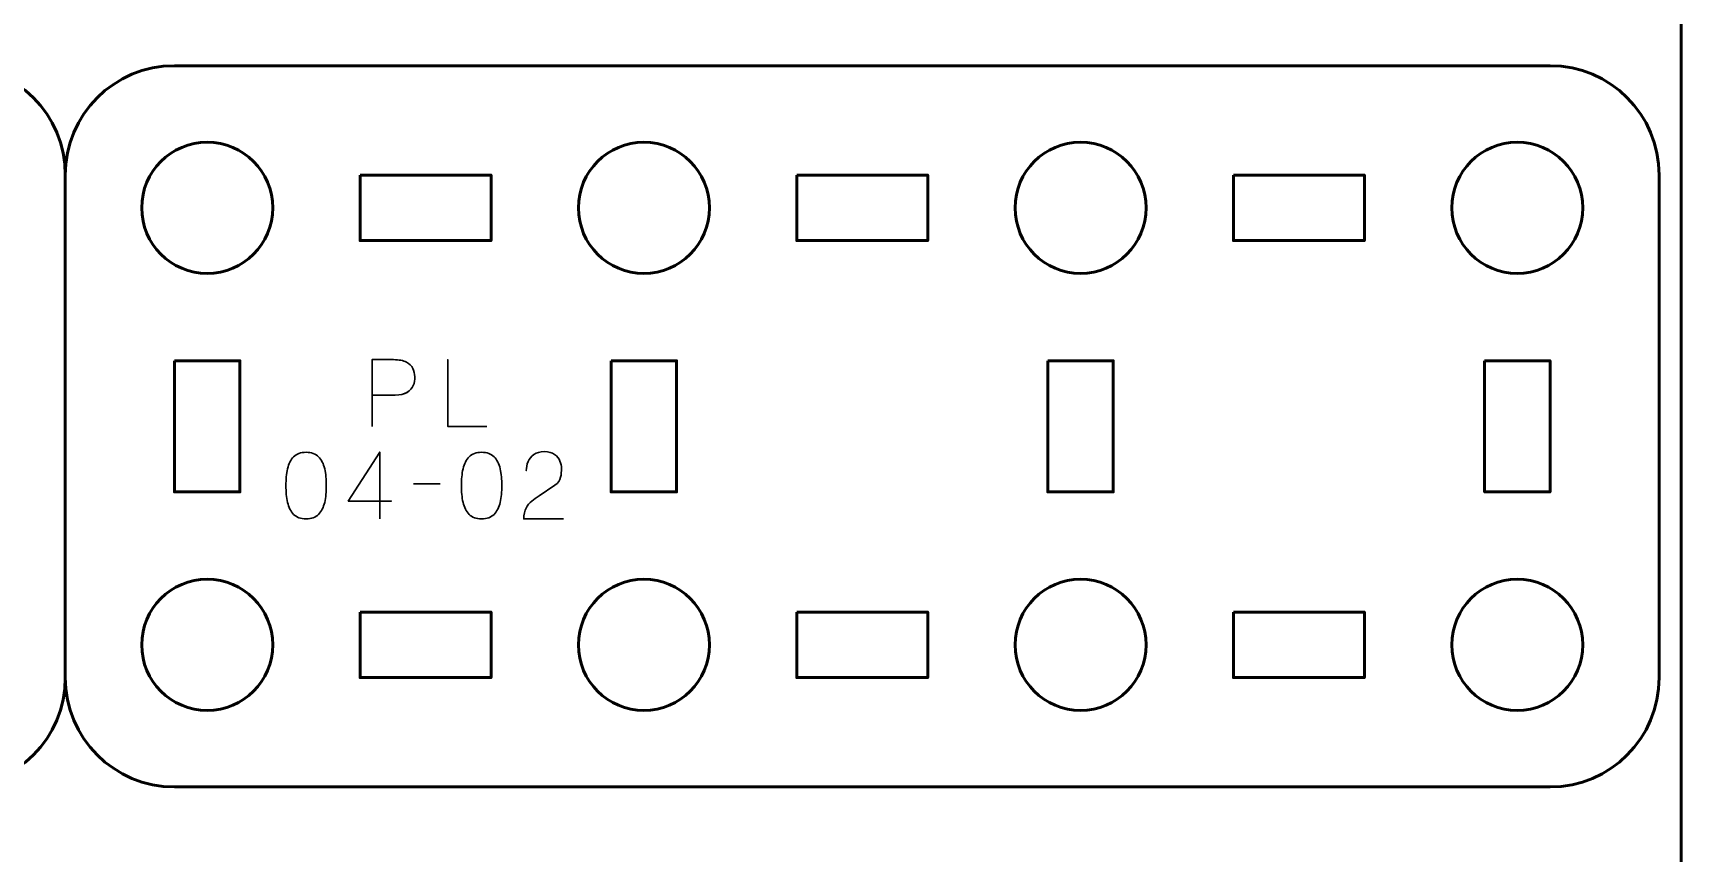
# Model space of a CAD drawing. Header units: centimetres. Extents: x -17.9 to -3.1, y -25.3 to -4.3.
# Drawn here: x -10.65 to -3.1, y -19.35 to -15.6 of the extents above; entities that cross this region are included whole.
import ezdxf

# ---------------------------------------------------------------- set-up
doc = ezdxf.new("R2010")
doc.units = ezdxf.units.CM
doc.header["$MEASUREMENT"] = 0
doc.layers.add('Layer 1', color=7, linetype='Continuous')

msp = doc.modelspace()

# ---------------------------------------------------------------- linework, layer by layer
at = {"layer": 'Layer 1', "color": 22, "lineweight": 53}
msp.add_open_spline([(-17.90003, -24.8499), (-17.90003, -24.8499), (-17.90003, -4.84994), (-17.90003, -4.84994), (-17.90003, -4.84994), (-17.90003, -4.57297), (-17.67694, -4.34998), (-17.39994, -4.34998), (-17.39994, -4.34998), (-17.39994, -4.34998), (-3.60007, -4.34998), (-3.60007, -4.34998), (-3.60007, -4.34998), (-3.32293, -4.34998), (-3.09997, -4.57297), (-3.09997, -4.84994), (-3.09997, -4.84994), (-3.09997, -4.84994), (-3.09997, -24.8499), (-3.09997, -24.8499), (-3.09997, -24.8499), (-3.09997, -25.1269), (-3.32293, -25.34999), (-3.60007, -25.34999), (-3.60007, -25.34999), (-3.60007, -25.34999), (-17.39994, -25.34999), (-17.39994, -25.34999), (-17.39994, -25.34999), (-17.67694, -25.34999), (-17.90003, -25.1269), (-17.90003, -24.8499)], degree=3, knots=[0, 0, 0, 0, 0.125, 0.125, 0.125, 0.125, 0.25, 0.25, 0.25, 0.25, 0.375, 0.375, 0.375, 0.375, 0.5, 0.5, 0.5, 0.5, 0.625, 0.625, 0.625, 0.625, 0.75, 0.75, 0.75, 0.75, 0.875, 0.875, 0.875, 0.875, 1, 1, 1, 1], dxfattribs=at)
at = {"layer": 'Layer 1', "color": 2, "lineweight": 53}
for points, knots in [([(-17.29992, -15.75002), (-17.29992, -15.75002), (-10.99996, -15.75002), (-10.99996, -15.75002), (-10.99996, -15.75002), (-10.72299, -15.75002), (-10.5, -15.97312), (-10.5, -16.25012), (-10.5, -16.25012), (-10.5, -16.25012), (-10.5, -18.55004), (-10.5, -18.55004), (-10.5, -18.55004), (-10.5, -18.82705), (-10.72299, -19.05), (-10.99996, -19.05), (-10.99996, -19.05), (-10.99996, -19.05), (-17.29992, -19.05), (-17.29992, -19.05), (-17.29992, -19.05), (-17.57692, -19.05), (-17.80001, -18.82705), (-17.80001, -18.55004), (-17.80001, -18.55004), (-17.80001, -18.55004), (-17.80001, -16.25012), (-17.80001, -16.25012), (-17.80001, -16.25012), (-17.80001, -15.97312), (-17.57692, -15.75002), (-17.29992, -15.75002)], [0, 0, 0, 0, 0.125, 0.125, 0.125, 0.125, 0.25, 0.25, 0.25, 0.25, 0.375, 0.375, 0.375, 0.375, 0.5, 0.5, 0.5, 0.5, 0.625, 0.625, 0.625, 0.625, 0.75, 0.75, 0.75, 0.75, 0.875, 0.875, 0.875, 0.875, 1, 1, 1, 1]), ([(-10.50001, -16.25012), (-10.50001, -15.97312), (-10.27692, -15.75002), (-9.99992, -15.75002), (-9.99992, -15.75002), (-9.99992, -15.75002), (-3.69996, -15.75002), (-3.69996, -15.75002), (-3.69996, -15.75002), (-3.42299, -15.75002), (-3.2, -15.97312), (-3.2, -16.25012), (-3.2, -16.25012), (-3.2, -16.25012), (-3.2, -18.55004), (-3.2, -18.55004), (-3.2, -18.55004), (-3.2, -18.82705), (-3.42299, -19.05), (-3.69996, -19.05), (-3.69996, -19.05), (-3.69996, -19.05), (-9.99992, -19.05), (-9.99992, -19.05), (-9.99992, -19.05), (-10.27692, -19.05), (-10.50001, -18.82705), (-10.50001, -18.55004)], [0, 0, 0, 0, 0.1428571, 0.1428571, 0.1428571, 0.1428571, 0.2857143, 0.2857143, 0.2857143, 0.2857143, 0.4285714, 0.4285714, 0.4285714, 0.4285714, 0.5714286, 0.5714286, 0.5714286, 0.5714286, 0.7142857, 0.7142857, 0.7142857, 0.7142857, 0.8571429, 0.8571429, 0.8571429, 0.8571429, 1, 1, 1, 1])]:
    msp.add_open_spline(points, degree=3, knots=knots, dxfattribs=at)
at = {"layer": 'Layer 1', "lineweight": 53}
for points in [[(-9.54998, -16.40005), (-9.54998, -16.56582), (-9.68421, -16.70005), (-9.84999, -16.70005), (-9.84999, -16.70005), (-10.01565, -16.70005), (-10.14999, -16.56582), (-10.14999, -16.40005), (-10.14999, -16.40005), (-10.14999, -16.23439), (-10.01565, -16.10005), (-9.84999, -16.10005), (-9.84999, -16.10005), (-9.68421, -16.10005), (-9.54998, -16.23439), (-9.54998, -16.40005)], [(-7.54992, -16.40005), (-7.54992, -16.56582), (-7.68429, -16.70005), (-7.84992, -16.70005), (-7.84992, -16.70005), (-8.01569, -16.70005), (-8.14992, -16.56582), (-8.14992, -16.40005), (-8.14992, -16.40005), (-8.14992, -16.23439), (-8.01569, -16.10005), (-7.84992, -16.10005), (-7.84992, -16.10005), (-7.68429, -16.10005), (-7.54992, -16.23439), (-7.54992, -16.40005)], [(-5.55, -16.40005), (-5.55, -16.56582), (-5.68432, -16.70005), (-5.84999, -16.70005), (-5.84999, -16.70005), (-6.01562, -16.70005), (-6.14999, -16.56582), (-6.14999, -16.40005), (-6.14999, -16.40005), (-6.14999, -16.23439), (-6.01562, -16.10005), (-5.84999, -16.10005), (-5.84999, -16.10005), (-5.68432, -16.10005), (-5.55, -16.23439), (-5.55, -16.40005)], [(-3.55003, -16.40005), (-3.55003, -16.56582), (-3.68426, -16.70005), (-3.85003, -16.70005), (-3.85003, -16.70005), (-4.0157, -16.70005), (-4.15003, -16.56582), (-4.15003, -16.40005), (-4.15003, -16.40005), (-4.15003, -16.23439), (-4.0157, -16.10005), (-3.85003, -16.10005), (-3.85003, -16.10005), (-3.68426, -16.10005), (-3.55003, -16.23439), (-3.55003, -16.40005)], [(-9.14997, -16.25012), (-9.14997, -16.25012), (-8.54997, -16.25012), (-8.54997, -16.25012), (-8.54997, -16.25012), (-8.54997, -16.25012), (-8.54997, -16.55012), (-8.54997, -16.55012), (-8.54997, -16.55012), (-8.54997, -16.55012), (-9.14997, -16.55012), (-9.14997, -16.55012), (-9.14997, -16.55012), (-9.14997, -16.55012), (-9.14997, -16.25012), (-9.14997, -16.25012)], [(-7.15001, -16.25012), (-7.15001, -16.25012), (-6.55001, -16.25012), (-6.55001, -16.25012), (-6.55001, -16.25012), (-6.55001, -16.25012), (-6.55001, -16.55012), (-6.55001, -16.55012), (-6.55001, -16.55012), (-6.55001, -16.55012), (-7.15001, -16.55012), (-7.15001, -16.55012), (-7.15001, -16.55012), (-7.15001, -16.55012), (-7.15001, -16.25012), (-7.15001, -16.25012)], [(-5.14995, -16.25012), (-5.14995, -16.25012), (-4.54994, -16.25012), (-4.54994, -16.25012), (-4.54994, -16.25012), (-4.54994, -16.25012), (-4.54994, -16.55012), (-4.54994, -16.55012), (-4.54994, -16.55012), (-4.54994, -16.55012), (-5.14995, -16.55012), (-5.14995, -16.55012), (-5.14995, -16.55012), (-5.14995, -16.55012), (-5.14995, -16.25012), (-5.14995, -16.25012)], [(-9.99992, -17.10007), (-9.99992, -17.10007), (-9.69991, -17.10007), (-9.69991, -17.10007), (-9.69991, -17.10007), (-9.69991, -17.10007), (-9.69991, -17.70006), (-9.69991, -17.70006), (-9.69991, -17.70006), (-9.69991, -17.70006), (-9.99992, -17.70006), (-9.99992, -17.70006), (-9.99992, -17.70006), (-9.99992, -17.70006), (-9.99992, -17.10007), (-9.99992, -17.10007)], [(-7.99999, -17.10007), (-7.99999, -17.10007), (-7.69999, -17.10007), (-7.69999, -17.10007), (-7.69999, -17.10007), (-7.69999, -17.10007), (-7.69999, -17.70006), (-7.69999, -17.70006), (-7.69999, -17.70006), (-7.69999, -17.70006), (-7.99999, -17.70006), (-7.99999, -17.70006), (-7.99999, -17.70006), (-7.99999, -17.70006), (-7.99999, -17.10007), (-7.99999, -17.10007)], [(-6.00006, -17.10007), (-6.00006, -17.10007), (-5.70006, -17.10007), (-5.70006, -17.10007), (-5.70006, -17.10007), (-5.70006, -17.10007), (-5.70006, -17.70006), (-5.70006, -17.70006), (-5.70006, -17.70006), (-5.70006, -17.70006), (-6.00006, -17.70006), (-6.00006, -17.70006), (-6.00006, -17.70006), (-6.00006, -17.70006), (-6.00006, -17.10007), (-6.00006, -17.10007)], [(-3.99996, -17.10007), (-3.99996, -17.10007), (-3.69996, -17.10007), (-3.69996, -17.10007), (-3.69996, -17.10007), (-3.69996, -17.10007), (-3.69996, -17.70006), (-3.69996, -17.70006), (-3.69996, -17.70006), (-3.69996, -17.70006), (-3.99996, -17.70006), (-3.99996, -17.70006), (-3.99996, -17.70006), (-3.99996, -17.70006), (-3.99996, -17.10007), (-3.99996, -17.10007)], [(-9.54998, -18.40011), (-9.54998, -18.56574), (-9.68421, -18.70012), (-9.84999, -18.70012), (-9.84999, -18.70012), (-10.01565, -18.70012), (-10.14999, -18.56574), (-10.14999, -18.40011), (-10.14999, -18.40011), (-10.14999, -18.23434), (-10.01565, -18.10011), (-9.84999, -18.10011), (-9.84999, -18.10011), (-9.68421, -18.10011), (-9.54998, -18.23434), (-9.54998, -18.40011)], [(-7.54992, -18.40011), (-7.54992, -18.56574), (-7.68429, -18.70012), (-7.84992, -18.70012), (-7.84992, -18.70012), (-8.01569, -18.70012), (-8.14992, -18.56574), (-8.14992, -18.40011), (-8.14992, -18.40011), (-8.14992, -18.23434), (-8.01569, -18.10011), (-7.84992, -18.10011), (-7.84992, -18.10011), (-7.68429, -18.10011), (-7.54992, -18.23434), (-7.54992, -18.40011)], [(-5.55, -18.40011), (-5.55, -18.56574), (-5.68432, -18.70012), (-5.84999, -18.70012), (-5.84999, -18.70012), (-6.01562, -18.70012), (-6.14999, -18.56574), (-6.14999, -18.40011), (-6.14999, -18.40011), (-6.14999, -18.23434), (-6.01562, -18.10011), (-5.84999, -18.10011), (-5.84999, -18.10011), (-5.68432, -18.10011), (-5.55, -18.23434), (-5.55, -18.40011)], [(-3.55003, -18.40011), (-3.55003, -18.56574), (-3.68426, -18.70012), (-3.85003, -18.70012), (-3.85003, -18.70012), (-4.0157, -18.70012), (-4.15003, -18.56574), (-4.15003, -18.40011), (-4.15003, -18.40011), (-4.15003, -18.23434), (-4.0157, -18.10011), (-3.85003, -18.10011), (-3.85003, -18.10011), (-3.68426, -18.10011), (-3.55003, -18.23434), (-3.55003, -18.40011)], [(-9.14997, -18.25004), (-9.14997, -18.25004), (-8.54997, -18.25004), (-8.54997, -18.25004), (-8.54997, -18.25004), (-8.54997, -18.25004), (-8.54997, -18.55004), (-8.54997, -18.55004), (-8.54997, -18.55004), (-8.54997, -18.55004), (-9.14997, -18.55004), (-9.14997, -18.55004), (-9.14997, -18.55004), (-9.14997, -18.55004), (-9.14997, -18.25004), (-9.14997, -18.25004)], [(-7.15001, -18.25004), (-7.15001, -18.25004), (-6.55001, -18.25004), (-6.55001, -18.25004), (-6.55001, -18.25004), (-6.55001, -18.25004), (-6.55001, -18.55004), (-6.55001, -18.55004), (-6.55001, -18.55004), (-6.55001, -18.55004), (-7.15001, -18.55004), (-7.15001, -18.55004), (-7.15001, -18.55004), (-7.15001, -18.55004), (-7.15001, -18.25004), (-7.15001, -18.25004)], [(-5.14995, -18.25004), (-5.14995, -18.25004), (-4.54994, -18.25004), (-4.54994, -18.25004), (-4.54994, -18.25004), (-4.54994, -18.25004), (-4.54994, -18.55004), (-4.54994, -18.55004), (-4.54994, -18.55004), (-4.54994, -18.55004), (-5.14995, -18.55004), (-5.14995, -18.55004), (-5.14995, -18.55004), (-5.14995, -18.55004), (-5.14995, -18.25004), (-5.14995, -18.25004)]]:
    msp.add_open_spline(points, degree=3, knots=[0, 0, 0, 0, 0.25, 0.25, 0.25, 0.25, 0.5, 0.5, 0.5, 0.5, 0.75, 0.75, 0.75, 0.75, 1, 1, 1, 1], dxfattribs=at)
at = {"layer": 'Layer 1', "color": 40, "lineweight": 30}
for points, knots in [([(-9.09455, -17.40006), (-9.09455, -17.40006), (-9.09455, -17.09485), (-9.09455, -17.09485), (-9.09455, -17.09485), (-9.09455, -17.09485), (-8.99725, -17.09485), (-8.99725, -17.09485), (-8.99725, -17.09485), (-8.97164, -17.09513), (-8.95164, -17.09883), (-8.93745, -17.10599), (-8.93745, -17.10599), (-8.92356, -17.1133), (-8.91375, -17.12282), (-8.9081, -17.13467), (-8.9081, -17.13467), (-8.9026, -17.14653), (-8.89957, -17.15933), (-8.899, -17.17313), (-8.899, -17.17313), (-8.89833, -17.18717), (-8.90066, -17.20054), (-8.90616, -17.2132), (-8.90616, -17.2132), (-8.9117, -17.2259), (-8.92119, -17.23638), (-8.93442, -17.24449), (-8.93442, -17.24449), (-8.94793, -17.25264), (-8.96614, -17.25677), (-8.98928, -17.25705), (-8.98928, -17.25705), (-8.98928, -17.25705), (-9.09455, -17.25705), (-9.09455, -17.25705), (-9.09455, -17.25705), (-9.09455, -17.25705), (-8.98928, -17.25705), (-8.98928, -17.25705), (-8.98928, -17.25705), (-8.96652, -17.25677), (-8.9485, -17.25264), (-8.93499, -17.24449), (-8.93499, -17.24449), (-8.92161, -17.23638), (-8.91209, -17.2259), (-8.90645, -17.2132), (-8.90645, -17.2132), (-8.90094, -17.20054), (-8.89847, -17.18717), (-8.899, -17.17313), (-8.899, -17.17313), (-8.89957, -17.15933), (-8.9026, -17.14653), (-8.90824, -17.13467), (-8.90824, -17.13467), (-8.91403, -17.12282), (-8.92394, -17.1133), (-8.93788, -17.10599), (-8.93788, -17.10599), (-8.95206, -17.09883), (-8.97192, -17.09513), (-8.99725, -17.09485), (-8.99725, -17.09485), (-8.99725, -17.09485), (-9.09455, -17.09485), (-9.09455, -17.09485), (-9.09455, -17.09485), (-9.09455, -17.09485), (-9.09455, -17.40006), (-9.09455, -17.40006)], [0, 0, 0, 0, 0.0555556, 0.0555556, 0.0555556, 0.0555556, 0.1111111, 0.1111111, 0.1111111, 0.1111111, 0.1666667, 0.1666667, 0.1666667, 0.1666667, 0.2222222, 0.2222222, 0.2222222, 0.2222222, 0.2777778, 0.2777778, 0.2777778, 0.2777778, 0.3333333, 0.3333333, 0.3333333, 0.3333333, 0.3888889, 0.3888889, 0.3888889, 0.3888889, 0.4444444, 0.4444444, 0.4444444, 0.4444444, 0.5, 0.5, 0.5, 0.5, 0.5555556, 0.5555556, 0.5555556, 0.5555556, 0.6111111, 0.6111111, 0.6111111, 0.6111111, 0.6666667, 0.6666667, 0.6666667, 0.6666667, 0.7222222, 0.7222222, 0.7222222, 0.7222222, 0.7777778, 0.7777778, 0.7777778, 0.7777778, 0.8333333, 0.8333333, 0.8333333, 0.8333333, 0.8888889, 0.8888889, 0.8888889, 0.8888889, 0.9444444, 0.9444444, 0.9444444, 0.9444444, 1, 1, 1, 1]), ([(-8.56994, -17.40006), (-8.56994, -17.40006), (-8.74813, -17.40006), (-8.74813, -17.40006), (-8.74813, -17.40006), (-8.74813, -17.40006), (-8.74813, -17.09485), (-8.74813, -17.09485), (-8.74813, -17.09485), (-8.74813, -17.09485), (-8.74813, -17.40006), (-8.74813, -17.40006), (-8.74813, -17.40006), (-8.74813, -17.40006), (-8.56994, -17.40006), (-8.56994, -17.40006)], [0, 0, 0, 0, 0.25, 0.25, 0.25, 0.25, 0.5, 0.5, 0.5, 0.5, 0.75, 0.75, 0.75, 0.75, 1, 1, 1, 1]), ([(-9.39702, -17.82339), (-9.3725, -17.82315), (-9.35349, -17.81623), (-9.33997, -17.80272), (-9.33997, -17.80272), (-9.3266, -17.78924), (-9.31726, -17.77104), (-9.312, -17.74804), (-9.312, -17.74804), (-9.30692, -17.72514), (-9.30441, -17.69953), (-9.3047, -17.67099), (-9.3047, -17.67099), (-9.30441, -17.64288), (-9.30692, -17.61726), (-9.312, -17.59423), (-9.312, -17.59423), (-9.31726, -17.57151), (-9.3266, -17.55331), (-9.33997, -17.53951), (-9.33997, -17.53951), (-9.35349, -17.52604), (-9.3725, -17.51898), (-9.39702, -17.51859), (-9.39702, -17.51859), (-9.42171, -17.51898), (-9.44073, -17.52604), (-9.4541, -17.53951), (-9.4541, -17.53951), (-9.46757, -17.55331), (-9.47682, -17.57151), (-9.48193, -17.59423), (-9.48193, -17.59423), (-9.48715, -17.61726), (-9.48962, -17.64288), (-9.48923, -17.67099), (-9.48923, -17.67099), (-9.48962, -17.69953), (-9.48715, -17.72514), (-9.48193, -17.74804), (-9.48193, -17.74804), (-9.47682, -17.77104), (-9.46757, -17.78924), (-9.4541, -17.80272), (-9.4541, -17.80272), (-9.44073, -17.81623), (-9.42171, -17.82315), (-9.39702, -17.82339)], [0, 0, 0, 0, 0.0833333, 0.0833333, 0.0833333, 0.0833333, 0.1666667, 0.1666667, 0.1666667, 0.1666667, 0.25, 0.25, 0.25, 0.25, 0.3333333, 0.3333333, 0.3333333, 0.3333333, 0.4166667, 0.4166667, 0.4166667, 0.4166667, 0.5, 0.5, 0.5, 0.5, 0.5833333, 0.5833333, 0.5833333, 0.5833333, 0.6666667, 0.6666667, 0.6666667, 0.6666667, 0.75, 0.75, 0.75, 0.75, 0.8333333, 0.8333333, 0.8333333, 0.8333333, 0.9166667, 0.9166667, 0.9166667, 0.9166667, 1, 1, 1, 1]), ([(-9.39702, -17.82339), (-9.3725, -17.82315), (-9.35349, -17.81623), (-9.33997, -17.80272), (-9.33997, -17.80272), (-9.3266, -17.78924), (-9.31726, -17.77104), (-9.312, -17.74804), (-9.312, -17.74804), (-9.30692, -17.72514), (-9.30441, -17.69953), (-9.3047, -17.67099), (-9.3047, -17.67099), (-9.30441, -17.64288), (-9.30692, -17.61726), (-9.312, -17.59423), (-9.312, -17.59423), (-9.31726, -17.57151), (-9.3266, -17.55331), (-9.33997, -17.53951), (-9.33997, -17.53951), (-9.35349, -17.52604), (-9.3725, -17.51898), (-9.39702, -17.51859), (-9.39702, -17.51859), (-9.42171, -17.51898), (-9.44073, -17.52604), (-9.4541, -17.53951), (-9.4541, -17.53951), (-9.46757, -17.55331), (-9.47682, -17.57151), (-9.48193, -17.59423), (-9.48193, -17.59423), (-9.48715, -17.61726), (-9.48962, -17.64288), (-9.48923, -17.67099), (-9.48923, -17.67099), (-9.48962, -17.69953), (-9.48715, -17.72514), (-9.48193, -17.74804), (-9.48193, -17.74804), (-9.47682, -17.77104), (-9.46757, -17.78924), (-9.4541, -17.80272), (-9.4541, -17.80272), (-9.44073, -17.81623), (-9.42171, -17.82315), (-9.39702, -17.82339)], [0, 0, 0, 0, 0.0833333, 0.0833333, 0.0833333, 0.0833333, 0.1666667, 0.1666667, 0.1666667, 0.1666667, 0.25, 0.25, 0.25, 0.25, 0.3333333, 0.3333333, 0.3333333, 0.3333333, 0.4166667, 0.4166667, 0.4166667, 0.4166667, 0.5, 0.5, 0.5, 0.5, 0.5833333, 0.5833333, 0.5833333, 0.5833333, 0.6666667, 0.6666667, 0.6666667, 0.6666667, 0.75, 0.75, 0.75, 0.75, 0.8333333, 0.8333333, 0.8333333, 0.8333333, 0.9166667, 0.9166667, 0.9166667, 0.9166667, 1, 1, 1, 1]), ([(-9.06012, -17.82339), (-9.06012, -17.82339), (-9.06012, -17.51817), (-9.06012, -17.51817), (-9.06012, -17.51817), (-9.06012, -17.51817), (-9.20398, -17.74211), (-9.20398, -17.74211), (-9.20398, -17.74211), (-9.20398, -17.74211), (-9.00596, -17.74211), (-9.00596, -17.74211), (-9.00596, -17.74211), (-9.00596, -17.74211), (-9.20398, -17.74211), (-9.20398, -17.74211), (-9.20398, -17.74211), (-9.20398, -17.74211), (-9.06012, -17.51817), (-9.06012, -17.51817), (-9.06012, -17.51817), (-9.06012, -17.51817), (-9.06012, -17.82339), (-9.06012, -17.82339)], [0, 0, 0, 0, 0.1666667, 0.1666667, 0.1666667, 0.1666667, 0.3333333, 0.3333333, 0.3333333, 0.3333333, 0.5, 0.5, 0.5, 0.5, 0.6666667, 0.6666667, 0.6666667, 0.6666667, 0.8333333, 0.8333333, 0.8333333, 0.8333333, 1, 1, 1, 1]), ([(-8.59337, -17.82339), (-8.56885, -17.82315), (-8.54983, -17.81623), (-8.53632, -17.80272), (-8.53632, -17.80272), (-8.52295, -17.78924), (-8.5136, -17.77104), (-8.50835, -17.74804), (-8.50835, -17.74804), (-8.50327, -17.72514), (-8.50076, -17.69953), (-8.50104, -17.67099), (-8.50104, -17.67099), (-8.50076, -17.64288), (-8.50327, -17.61726), (-8.50835, -17.59423), (-8.50835, -17.59423), (-8.5136, -17.57151), (-8.52295, -17.55331), (-8.53632, -17.53951), (-8.53632, -17.53951), (-8.54983, -17.52604), (-8.56885, -17.51898), (-8.59337, -17.51859), (-8.59337, -17.51859), (-8.61802, -17.51898), (-8.63707, -17.52604), (-8.65041, -17.53951), (-8.65041, -17.53951), (-8.66392, -17.55331), (-8.67316, -17.57151), (-8.67824, -17.59423), (-8.67824, -17.59423), (-8.6835, -17.61726), (-8.68597, -17.64288), (-8.68558, -17.67099), (-8.68558, -17.67099), (-8.68597, -17.69953), (-8.6835, -17.72514), (-8.67824, -17.74804), (-8.67824, -17.74804), (-8.67316, -17.77104), (-8.66392, -17.78924), (-8.65041, -17.80272), (-8.65041, -17.80272), (-8.63707, -17.81623), (-8.61802, -17.82315), (-8.59337, -17.82339)], [0, 0, 0, 0, 0.0833333, 0.0833333, 0.0833333, 0.0833333, 0.1666667, 0.1666667, 0.1666667, 0.1666667, 0.25, 0.25, 0.25, 0.25, 0.3333333, 0.3333333, 0.3333333, 0.3333333, 0.4166667, 0.4166667, 0.4166667, 0.4166667, 0.5, 0.5, 0.5, 0.5, 0.5833333, 0.5833333, 0.5833333, 0.5833333, 0.6666667, 0.6666667, 0.6666667, 0.6666667, 0.75, 0.75, 0.75, 0.75, 0.8333333, 0.8333333, 0.8333333, 0.8333333, 0.9166667, 0.9166667, 0.9166667, 0.9166667, 1, 1, 1, 1]), ([(-8.59337, -17.82339), (-8.56885, -17.82315), (-8.54983, -17.81623), (-8.53632, -17.80272), (-8.53632, -17.80272), (-8.52295, -17.78924), (-8.5136, -17.77104), (-8.50835, -17.74804), (-8.50835, -17.74804), (-8.50327, -17.72514), (-8.50076, -17.69953), (-8.50104, -17.67099), (-8.50104, -17.67099), (-8.50076, -17.64288), (-8.50327, -17.61726), (-8.50835, -17.59423), (-8.50835, -17.59423), (-8.5136, -17.57151), (-8.52295, -17.55331), (-8.53632, -17.53951), (-8.53632, -17.53951), (-8.54983, -17.52604), (-8.56885, -17.51898), (-8.59337, -17.51859), (-8.59337, -17.51859), (-8.61802, -17.51898), (-8.63707, -17.52604), (-8.65041, -17.53951), (-8.65041, -17.53951), (-8.66392, -17.55331), (-8.67316, -17.57151), (-8.67824, -17.59423), (-8.67824, -17.59423), (-8.6835, -17.61726), (-8.68597, -17.64288), (-8.68558, -17.67099), (-8.68558, -17.67099), (-8.68597, -17.69953), (-8.6835, -17.72514), (-8.67824, -17.74804), (-8.67824, -17.74804), (-8.67316, -17.77104), (-8.66392, -17.78924), (-8.65041, -17.80272), (-8.65041, -17.80272), (-8.63707, -17.81623), (-8.61802, -17.82315), (-8.59337, -17.82339)], [0, 0, 0, 0, 0.0833333, 0.0833333, 0.0833333, 0.0833333, 0.1666667, 0.1666667, 0.1666667, 0.1666667, 0.25, 0.25, 0.25, 0.25, 0.3333333, 0.3333333, 0.3333333, 0.3333333, 0.4166667, 0.4166667, 0.4166667, 0.4166667, 0.5, 0.5, 0.5, 0.5, 0.5833333, 0.5833333, 0.5833333, 0.5833333, 0.6666667, 0.6666667, 0.6666667, 0.6666667, 0.75, 0.75, 0.75, 0.75, 0.8333333, 0.8333333, 0.8333333, 0.8333333, 0.9166667, 0.9166667, 0.9166667, 0.9166667, 1, 1, 1, 1]), ([(-8.21868, -17.82339), (-8.21868, -17.82339), (-8.40033, -17.82339), (-8.40033, -17.82339), (-8.40033, -17.82339), (-8.39976, -17.80314), (-8.39602, -17.78674), (-8.38928, -17.77393), (-8.38928, -17.77393), (-8.38269, -17.76127), (-8.37411, -17.75065), (-8.36367, -17.74211), (-8.36367, -17.74211), (-8.35334, -17.73382), (-8.34201, -17.72571), (-8.32963, -17.71798), (-8.32963, -17.71798), (-8.32963, -17.71798), (-8.25727, -17.66976), (-8.25727, -17.66976), (-8.25727, -17.66976), (-8.24295, -17.65928), (-8.23427, -17.647), (-8.23124, -17.63325), (-8.23124, -17.63325), (-8.22835, -17.61945), (-8.22708, -17.60541), (-8.22764, -17.59091), (-8.22764, -17.59091), (-8.2275, -17.58114), (-8.22986, -17.57038), (-8.23452, -17.55867), (-8.23452, -17.55867), (-8.23935, -17.54724), (-8.24736, -17.53733), (-8.25865, -17.52879), (-8.25865, -17.52879), (-8.27008, -17.5205), (-8.28567, -17.51609), (-8.3055, -17.5157), (-8.3055, -17.5157), (-8.32561, -17.51609), (-8.34187, -17.5205), (-8.35401, -17.52893), (-8.35401, -17.52893), (-8.36628, -17.53747), (-8.3751, -17.54833), (-8.38046, -17.56146), (-8.38046, -17.56146), (-8.38597, -17.57479), (-8.38861, -17.58858), (-8.38847, -17.60277), (-8.38847, -17.60277), (-8.38861, -17.58858), (-8.38597, -17.57479), (-8.38046, -17.56146), (-8.38046, -17.56146), (-8.3751, -17.54833), (-8.36628, -17.53747), (-8.35401, -17.52893), (-8.35401, -17.52893), (-8.34187, -17.5205), (-8.32561, -17.51609), (-8.3055, -17.5157), (-8.3055, -17.5157), (-8.28567, -17.51609), (-8.27008, -17.5205), (-8.25865, -17.52879), (-8.25865, -17.52879), (-8.24736, -17.53733), (-8.23935, -17.54724), (-8.23452, -17.55867), (-8.23452, -17.55867), (-8.22986, -17.57038), (-8.2275, -17.58114), (-8.22764, -17.59091), (-8.22764, -17.59091), (-8.22708, -17.60541), (-8.22835, -17.61945), (-8.23124, -17.63325), (-8.23124, -17.63325), (-8.23427, -17.647), (-8.24295, -17.65928), (-8.25727, -17.66976), (-8.25727, -17.66976), (-8.25727, -17.66976), (-8.32963, -17.71798), (-8.32963, -17.71798), (-8.32963, -17.71798), (-8.34201, -17.72571), (-8.35334, -17.73382), (-8.36367, -17.74211), (-8.36367, -17.74211), (-8.37411, -17.75065), (-8.38269, -17.76127), (-8.38928, -17.77393), (-8.38928, -17.77393), (-8.39602, -17.78674), (-8.39976, -17.80314), (-8.40033, -17.82339), (-8.40033, -17.82339), (-8.40033, -17.82339), (-8.21868, -17.82339), (-8.21868, -17.82339)], [0, 0, 0, 0, 0.0384615, 0.0384615, 0.0384615, 0.0384615, 0.0769231, 0.0769231, 0.0769231, 0.0769231, 0.1153846, 0.1153846, 0.1153846, 0.1153846, 0.1538462, 0.1538462, 0.1538462, 0.1538462, 0.1923077, 0.1923077, 0.1923077, 0.1923077, 0.2307692, 0.2307692, 0.2307692, 0.2307692, 0.2692308, 0.2692308, 0.2692308, 0.2692308, 0.3076923, 0.3076923, 0.3076923, 0.3076923, 0.3461538, 0.3461538, 0.3461538, 0.3461538, 0.3846154, 0.3846154, 0.3846154, 0.3846154, 0.4230769, 0.4230769, 0.4230769, 0.4230769, 0.4615385, 0.4615385, 0.4615385, 0.4615385, 0.5, 0.5, 0.5, 0.5, 0.5384615, 0.5384615, 0.5384615, 0.5384615, 0.5769231, 0.5769231, 0.5769231, 0.5769231, 0.6153846, 0.6153846, 0.6153846, 0.6153846, 0.6538462, 0.6538462, 0.6538462, 0.6538462, 0.6923077, 0.6923077, 0.6923077, 0.6923077, 0.7307692, 0.7307692, 0.7307692, 0.7307692, 0.7692308, 0.7692308, 0.7692308, 0.7692308, 0.8076923, 0.8076923, 0.8076923, 0.8076923, 0.8461538, 0.8461538, 0.8461538, 0.8461538, 0.8846154, 0.8846154, 0.8846154, 0.8846154, 0.9230769, 0.9230769, 0.9230769, 0.9230769, 0.9615385, 0.9615385, 0.9615385, 0.9615385, 1, 1, 1, 1])]:
    msp.add_open_spline(points, degree=3, knots=knots, dxfattribs=at)
msp.add_open_spline([(-8.90549, -17.66383), (-8.90549, -17.66383), (-8.78231, -17.66383), (-8.78231, -17.66383)], degree=3, dxfattribs=at)

doc.saveas('drawing.dxf')
